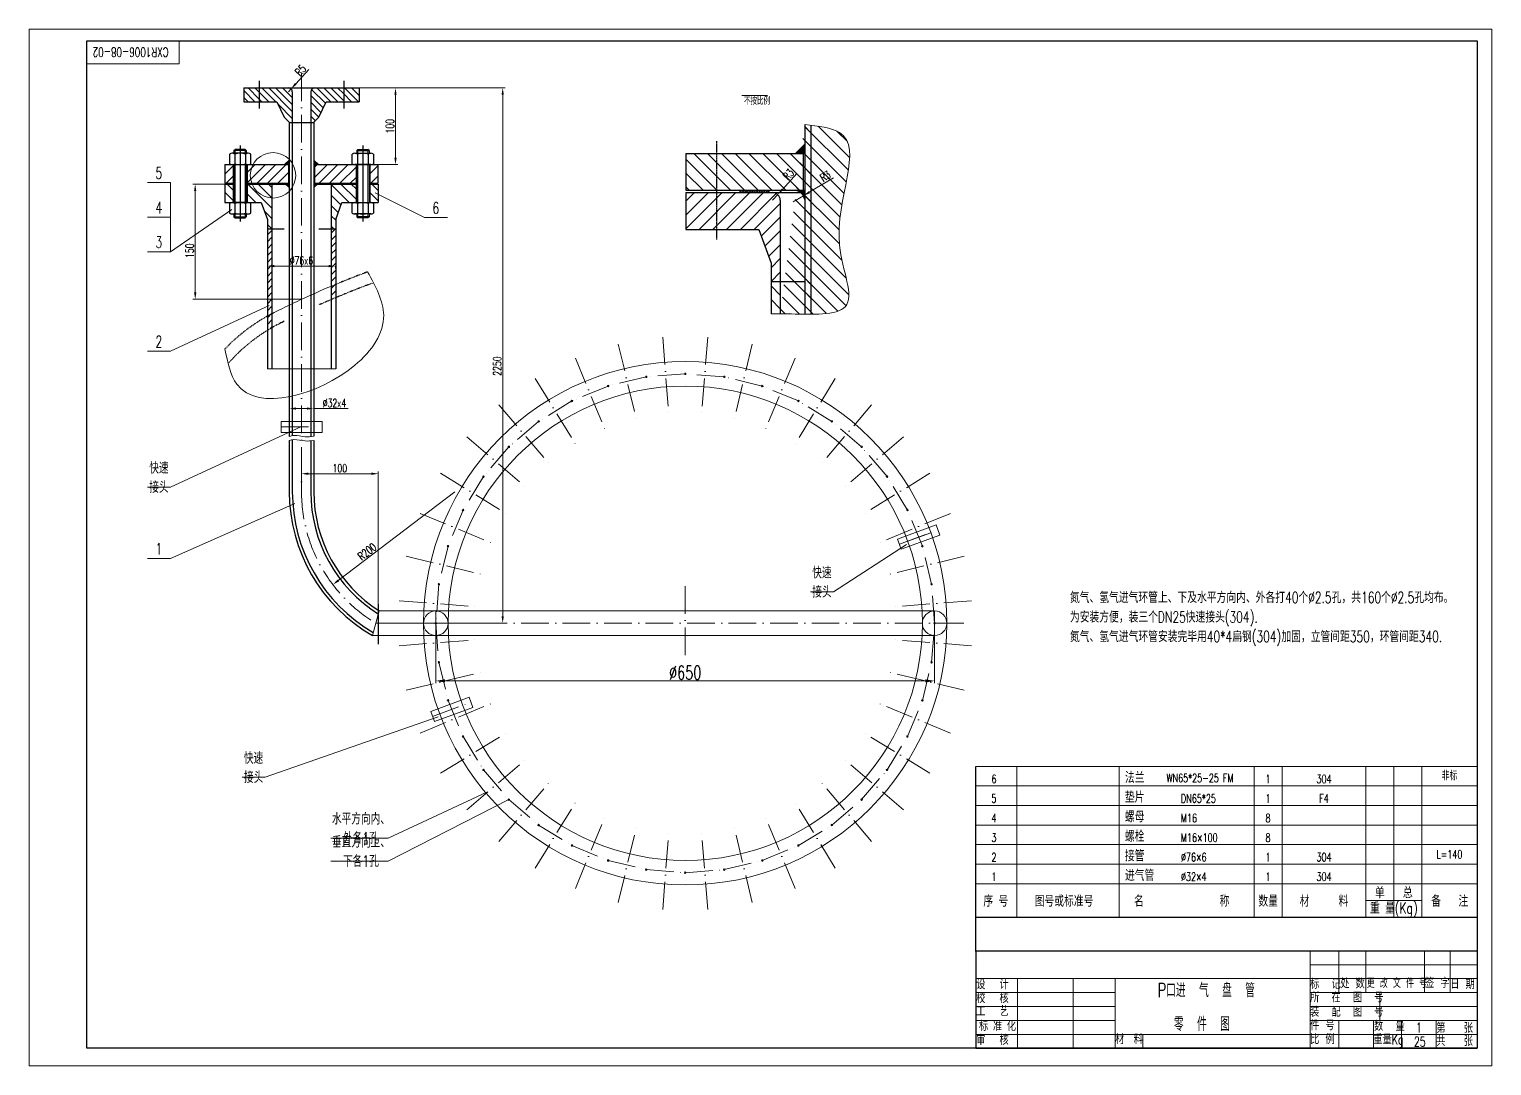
# Model space of a CAD drawing. Header units: millimetres. Extents: x 70410 to 80639, y -10587 to -1193.
# Drawn here: x 78733 to 80639, y -7568 to -6218 of the extents above; entities that cross this region are included whole.
import ezdxf
from ezdxf.enums import TextEntityAlignment as Align

# ---------------------------------------------------------------- set-up
doc = ezdxf.new("R2010")
doc.units = ezdxf.units.MM
for name, pattern in [('ACAD_ISO04W100', [30, 24, -3, 0, -3]), ('ACAD_ISO10W100', [18, 12, -3, 0, -3]), ('DIVIDE', [31.75, 12.7, -6.35, 0, -6.35, 0, -6.35])]:
    doc.linetypes.add(name, pattern=pattern)
for name, color, linetype, lineweight in [('中心线', 1, 'ACAD_ISO10W100', 18), ('文本', 7, 'Continuous', 18), ('细实线', 7, 'Continuous', 18)]:
    doc.layers.add(name, color=color, linetype=linetype, lineweight=lineweight)
doc.layers.add('单点', color=1, linetype='ACAD_ISO04W100')
doc.layers.add('双点画线', color=2, linetype='DIVIDE')
doc.styles.add('一比一', font='simplex.shx', dxfattribs={"width": 0.7, "height": 3.5, "bigfont": 'hztxt.shx'})
doc.styles.add('一比三', font='simplex.shx', dxfattribs={"width": 0.7, "height": 10.5, "bigfont": 'hztxt.shx'})
doc.styles.add('一比五', font='simplex.shx', dxfattribs={"width": 0.7, "height": 17.5, "bigfont": 'hztxt.shx'})
doc.styles.add('一比十', font='simplex.shx', dxfattribs={"width": 0.7, "height": 35, "bigfont": 'hztxt.shx'})
doc.styles.add('样式 2', font='txt.shx', dxfattribs={"width": 0.7, "bigfont": 'hztxt.shx'})
doc.styles.add('样式 3', font='simplex.shx', dxfattribs={"width": 0.7, "height": 35, "bigfont": 'hztxt.shx'})
doc.dimstyles.new('一比三', dxfattribs={"dimtxt": 10.5, "dimasz": 9, "dimexe": 3, "dimexo": 0, "dimgap": 2, "dimtad": 1, "dimdsep": 46, "dimtxsty": '一比三', "dimcen": 2.5, "dimclrd": 2, "dimclre": 3, "dimclrt": 4, "dimadec": 0, "dimazin": 0, "dimtfac": 1, "dimtmove": 0, "dimatfit": 3, "dimfxl": 0, "dimlwd": 13, "dimlwe": 13, "dimarcsym": 0})
doc.dimstyles.new('一比三$4', dxfattribs={"dimtxt": 10.5, "dimasz": 9, "dimexe": 3, "dimexo": 0, "dimgap": 2, "dimtad": 1, "dimdsep": 46, "dimtxsty": '一比三', "dimcen": 2.5, "dimclrd": 2, "dimclre": 3, "dimclrt": 4, "dimadec": 0, "dimazin": 0, "dimtfac": 1, "dimtmove": 0, "dimatfit": 0, "dimfxl": 0, "dimlwd": 13, "dimlwe": 13, "dimarcsym": 0})
doc.dimstyles.new('一比五', dxfattribs={"dimtxt": 17.5, "dimasz": 12, "dimexe": 3, "dimexo": 0, "dimgap": 2, "dimtad": 1, "dimdsep": 46, "dimtxsty": '一比五', "dimcen": 2.5, "dimclrd": 2, "dimclre": 256, "dimclrt": 4, "dimadec": 0, "dimazin": 0, "dimtfac": 1, "dimtmove": 0, "dimatfit": 3, "dimfxl": 0, "dimlwd": 13, "dimlwe": 13, "dimarcsym": 0})
pattern_1 = [(135, (82821.961, 688.826), (-8.980256, -8.980256), [])]

# ---------------------------------------------------------------- blocks, each defined once
blk = doc.blocks.new('*D53')
at = {"layer": 'Defpoints', "color": 0, "transparency": 16777216}
for p in [(78987.8, -6419.7), (78949.3, -6569.7), (79086.8, -6569.7)]:
    blk.add_point(p, dxfattribs=at)
at = {"layer": '细实线', "color": 3, "lineweight": 13, "transparency": 16777216}
for p, q in [((78987.8, -6419.7), (78946.3, -6419.7)), ((79086.8, -6569.7), (78946.3, -6569.7))]:
    blk.add_line(p, q, dxfattribs=at)
at = {"layer": '细实线', "color": 2, "lineweight": 13, "transparency": 16777216}
blk.add_line((78949.3, -6428.7), (78949.3, -6560.7), dxfattribs=at)
at = {"layer": '细实线', "color": 2, "transparency": 16777216}
for points in [[(78947.8, -6428.7), (78950.8, -6428.7), (78949.3, -6419.7)], [(78947.8, -6560.7), (78950.8, -6560.7), (78949.3, -6569.7)]]:
    blk.add_solid(points, dxfattribs=at)
at = {"layer": '细实线', "color": 4, "transparency": 16777216, "insert": (78942.1, -6506.4), "char_height": 10.5, "attachment_point": 5, "rotation": 90, "style": '一比三'}
blk.add_mtext('150', dxfattribs=at)
blk = doc.blocks.new('*D54')
at = {"layer": 'Defpoints', "color": 0, "transparency": 16777216}
for p in [(79162.8, -6294.2), (79210.3, -6294.2), (79187.8, -6394.2)]:
    blk.add_point(p, dxfattribs=at)
at = {"layer": '细实线', "color": 3, "lineweight": 13, "transparency": 16777216}
for p, q in [((79162.8, -6294.2), (79213.3, -6294.2)), ((79187.8, -6394.2), (79213.3, -6394.2))]:
    blk.add_line(p, q, dxfattribs=at)
at = {"layer": '细实线', "color": 2, "lineweight": 13, "transparency": 16777216}
blk.add_line((79210.3, -6385.2), (79210.3, -6303.2), dxfattribs=at)
at = {"layer": '细实线', "color": 2, "transparency": 16777216}
for points in [[(79208.8, -6303.2), (79211.8, -6303.2), (79210.3, -6294.2)], [(79208.8, -6385.2), (79211.8, -6385.2), (79210.3, -6394.2)]]:
    blk.add_solid(points, dxfattribs=at)
at = {"layer": '细实线', "color": 4, "transparency": 16777216, "insert": (79203.1, -6344.2), "char_height": 10.5, "attachment_point": 5, "rotation": 90, "style": '一比三'}
blk.add_mtext('100', dxfattribs=at)
blk = doc.blocks.new('*D55')
at = {"layer": 'Defpoints', "color": 0, "transparency": 16777216}
for p in [(79187.8, -6796.9), (79087.8, -6820.4), (79187.8, -6967)]:
    blk.add_point(p, dxfattribs=at)
at = {"layer": '细实线', "color": 3, "lineweight": 13, "transparency": 16777216}
for p, q in [((79087.8, -6820.4), (79087.8, -6793.9)), ((79187.8, -6967), (79187.8, -6793.9))]:
    blk.add_line(p, q, dxfattribs=at)
at = {"layer": '细实线', "color": 2, "lineweight": 13, "transparency": 16777216}
blk.add_line((79096.8, -6796.9), (79178.8, -6796.9), dxfattribs=at)
at = {"layer": '细实线', "color": 2, "transparency": 16777216}
for points in [[(79096.8, -6795.4), (79096.8, -6798.4), (79087.8, -6796.9)], [(79178.8, -6795.4), (79178.8, -6798.4), (79187.8, -6796.9)]]:
    blk.add_solid(points, dxfattribs=at)
at = {"layer": '细实线', "color": 4, "transparency": 16777216, "insert": (79137.8, -6789.7), "char_height": 10.5, "attachment_point": 5, "style": '一比三'}
blk.add_mtext('100', dxfattribs=at)
blk = doc.blocks.new('*D56')
at = {"layer": 'Defpoints', "color": 0, "transparency": 16777216}
for p in [(79287.8, -6820.4), (79128.6, -6941.4)]:
    blk.add_point(p, dxfattribs=at)
at = {"layer": '细实线', "color": 2, "lineweight": 13, "transparency": 16777216}
blk.add_line((79287.8, -6820.4), (79135.8, -6936), dxfattribs=at)
at = {"layer": '细实线', "color": 2, "transparency": 16777216}
blk.add_solid([(79134.9, -6934.8), (79136.7, -6937.2), (79128.6, -6941.4)], dxfattribs=at)
at = {"layer": '细实线', "color": 4, "transparency": 16777216, "insert": (79173.3, -6898.3), "char_height": 10.5, "attachment_point": 5, "rotation": 37.2477, "style": '一比三'}
blk.add_mtext('R200', dxfattribs=at)
blk = doc.blocks.new('*D57')
at = {"layer": 'Defpoints', "color": 0, "transparency": 16777216}
for p in [(79162.8, -6294.2), (79187.8, -6991.7), (79350, -6991.7)]:
    blk.add_point(p, dxfattribs=at)
at = {"layer": '细实线', "color": 3, "lineweight": 13, "transparency": 16777216}
for p, q in [((79162.8, -6294.2), (79353, -6294.2)), ((79187.8, -6991.7), (79353, -6991.7))]:
    blk.add_line(p, q, dxfattribs=at)
at = {"layer": '细实线', "color": 2, "lineweight": 13, "transparency": 16777216}
blk.add_line((79350, -6303.2), (79350, -6982.7), dxfattribs=at)
at = {"layer": '细实线', "color": 2, "transparency": 16777216}
for points in [[(79348.5, -6303.2), (79351.5, -6303.2), (79350, -6294.2)], [(79348.5, -6982.7), (79351.5, -6982.7), (79350, -6991.7)]]:
    blk.add_solid(points, dxfattribs=at)
at = {"layer": '细实线', "color": 4, "transparency": 16777216, "insert": (79342.8, -6656.7), "char_height": 10.5, "attachment_point": 5, "rotation": 90, "style": '一比三'}
blk.add_mtext('2250', dxfattribs=at)
blk = doc.blocks.new('*D58')
at = {"layer": 'Defpoints', "color": 0, "transparency": 16777216}
for p in [(79043.3, -6525.9), (79132.3, -6525.9), (79132.3, -6526.4)]:
    blk.add_point(p, dxfattribs=at)
at = {"layer": '细实线', "color": 3, "lineweight": 13, "transparency": 16777216}
for p, q in [((79043.3, -6525.9), (79043.3, -6529.4)), ((79132.3, -6525.9), (79132.3, -6529.4))]:
    blk.add_line(p, q, dxfattribs=at)
at = {"layer": '细实线', "color": 2, "lineweight": 13, "transparency": 16777216}
blk.add_line((79052.3, -6526.4), (79123.3, -6526.4), dxfattribs=at)
at = {"layer": '细实线', "color": 2, "transparency": 16777216}
for points in [[(79052.3, -6524.9), (79052.3, -6527.9), (79043.3, -6526.4)], [(79123.3, -6524.9), (79123.3, -6527.9), (79132.3, -6526.4)]]:
    blk.add_solid(points, dxfattribs=at)
at = {"layer": '细实线', "color": 4, "transparency": 16777216, "insert": (79087.8, -6519.1), "char_height": 10.5, "attachment_point": 5, "style": '一比三'}
blk.add_mtext('{%%c76x6}{}{}', dxfattribs=at)
blk = doc.blocks.new('*D59')
at = {"layer": 'Defpoints', "color": 0, "transparency": 16777216}
for p in [(79071.8, -6708), (79103.8, -6708), (79103.8, -6712)]:
    blk.add_point(p, dxfattribs=at)
at = {"layer": '细实线', "color": 3, "lineweight": 13, "transparency": 16777216}
for p, q in [((79071.8, -6708), (79071.8, -6715)), ((79103.8, -6708), (79103.8, -6715))]:
    blk.add_line(p, q, dxfattribs=at)
at = {"layer": '细实线', "color": 2, "lineweight": 13, "transparency": 16777216}
for p, q in [((79080.8, -6712), (79094.8, -6712)), ((79103.8, -6712), (79148.7, -6712))]:
    blk.add_line(p, q, dxfattribs=at)
at = {"layer": '细实线', "color": 2, "transparency": 16777216}
for points in [[(79080.8, -6710.5), (79080.8, -6713.5), (79071.8, -6712)], [(79094.8, -6710.5), (79094.8, -6713.5), (79103.8, -6712)]]:
    blk.add_solid(points, dxfattribs=at)
at = {"layer": '细实线', "color": 4, "transparency": 16777216, "insert": (79130.8, -6704.8), "char_height": 10.5, "attachment_point": 5, "style": '一比三'}
blk.add_mtext('%%C32x4', dxfattribs=at)
blk = doc.blocks.new('*D60')
at = {"layer": 'Defpoints', "color": 0, "transparency": 16777216}
for p in [(79741.8, -6434.8), (79728.6, -6442.6)]:
    blk.add_point(p, dxfattribs=at)
at = {"layer": '细实线', "color": 2, "lineweight": 13, "transparency": 16777216}
for p, q in [((79749.5, -6430.2), (79781.2, -6411.4)), ((79728.6, -6442.6), (79741.8, -6434.8))]:
    blk.add_line(p, q, dxfattribs=at)
at = {"layer": '细实线', "color": 2, "transparency": 16777216}
blk.add_solid([(79748.8, -6428.9), (79750.3, -6431.5), (79741.8, -6434.8)], dxfattribs=at)
at = {"layer": '细实线', "color": 4, "transparency": 16777216, "insert": (79770.5, -6409.3), "char_height": 10.5, "attachment_point": 5, "rotation": 30.6722, "style": '一比三'}
blk.add_mtext('R3', dxfattribs=at)
blk = doc.blocks.new('*D61')
at = {"layer": 'Defpoints', "color": 0, "transparency": 16777216}
for p in [(79701.6, -6440.6), (79708.4, -6433.1)]:
    blk.add_point(p, dxfattribs=at)
at = {"layer": '细实线', "color": 2, "lineweight": 13, "transparency": 16777216}
for p, q in [((79714.4, -6426.5), (79733.3, -6405.7)), ((79701.6, -6440.6), (79708.4, -6433.1))]:
    blk.add_line(p, q, dxfattribs=at)
at = {"layer": '细实线', "color": 2, "transparency": 16777216}
blk.add_solid([(79713.3, -6425.5), (79715.5, -6427.5), (79708.4, -6433.1)], dxfattribs=at)
at = {"layer": '细实线', "color": 4, "transparency": 16777216, "insert": (79722.4, -6406.9), "char_height": 10.5, "attachment_point": 5, "rotation": 47.7893, "style": '一比三'}
blk.add_mtext('R3', dxfattribs=at)
blk = doc.blocks.new('*D62')
at = {"layer": 'Defpoints', "color": 0, "transparency": 16777216}
for p in [(79070.8, -6299.2), (79074.2, -6295.5)]:
    blk.add_point(p, dxfattribs=at)
at = {"layer": '细实线', "color": 2, "lineweight": 13, "transparency": 16777216}
for p, q in [((79080.3, -6288.9), (79097.5, -6270.4)), ((79070.8, -6299.2), (79074.2, -6295.5))]:
    blk.add_line(p, q, dxfattribs=at)
at = {"layer": '细实线', "color": 2, "transparency": 16777216}
blk.add_solid([(79079.2, -6287.9), (79081.4, -6290), (79074.2, -6295.5)], dxfattribs=at)
at = {"layer": '细实线', "color": 4, "transparency": 16777216, "insert": (79086.6, -6271.4), "char_height": 10.5, "attachment_point": 5, "rotation": 47.2984, "style": '一比三'}
blk.add_mtext('R5', dxfattribs=at)
blk = doc.blocks.new('*D52')
at = {"layer": 'Defpoints', "color": 0, "transparency": 16777216}
for p in [(79262.8, -6991.7), (79912.8, -6991.7), (79912.8, -7066.8)]:
    blk.add_point(p, dxfattribs=at)
at = {"layer": '细实线', "linetype": 'ByBlock', "lineweight": 13, "transparency": 16777216}
for p, q in [((79262.8, -6991.7), (79262.8, -7069.8)), ((79912.8, -6991.7), (79912.8, -7069.8))]:
    blk.add_line(p, q, dxfattribs=at)
at = {"layer": '细实线', "color": 2, "linetype": 'ByBlock', "lineweight": 13, "transparency": 16777216}
blk.add_line((79274.8, -7066.8), (79900.8, -7066.8), dxfattribs=at)
at = {"layer": '细实线', "color": 2, "transparency": 16777216}
for points in [[(79274.8, -7064.8), (79274.8, -7068.8), (79262.8, -7066.8)], [(79900.8, -7064.8), (79900.8, -7068.8), (79912.8, -7066.8)]]:
    blk.add_solid(points, dxfattribs=at)
at = {"layer": '细实线', "color": 4, "transparency": 16777216, "insert": (79587.8, -7056.1), "char_height": 17.5, "attachment_point": 5, "style": '一比五'}
blk.add_mtext('%%C650', dxfattribs=at)

msp = doc.modelspace()

# ---------------------------------------------------------------- hatches: boundary and pattern name
at = {"layer": '细实线'}
h = msp.add_hatch(dxfattribs=at)
h.set_pattern_fill('ANSI31', color=0, scale=4, angle=90, style=0)
h.set_pattern_definition(pattern_1)
edge = h.paths.add_edge_path()
edge.add_spline(control_points=[(79699.649, -6588.716), (79703.611, -6588.677), (79707.573, -6588.638), (79711.649, -6588.624)], knot_values=[358.68038314, 358.68038314, 358.68038314, 358.68038314, 371.09289976, 371.09289976, 371.09289976, 371.09289976], degree=3, periodic=0)
edge.add_spline(control_points=[(79743.649, -6342.107), (79761.098, -6344.019), (79833.814, -6351.987), (79761.577, -6473.402), (79823.741, -6593.929), (79745.173, -6588.716), (79716.315, -6588.609), (79711.649, -6588.624)], knot_values=[0, 0, 0, 0, 46.36197149, 193.20334405, 273.54638567, 344.47303893, 358.68038314, 358.68038314, 358.68038314, 358.68038314], degree=3, periodic=0)
edge.add_line((79711.649, -6588.624), (79711.649, -6546.553))
edge.add_line((79711.649, -6546.553), (79699.649, -6546.553))
edge.add_line((79699.649, -6546.553), (79699.649, -6588.716))
h = msp.add_hatch(dxfattribs=at)
h.set_pattern_fill('ANSI31', color=0, scale=4, angle=90, style=0)
h.set_pattern_definition(pattern_1)
edge = h.paths.add_edge_path()
edge.add_spline(control_points=[(79751.649, -6343.003), (79748.999, -6342.694), (79746.324, -6342.401), (79743.649, -6342.107)], knot_values=[0, 0, 0, 0, 7.10797089, 7.10797089, 7.10797089, 7.10797089], degree=3, periodic=0)
edge.add_line((79743.649, -6342.107), (79743.649, -6589.091))
edge.add_spline(control_points=[(79743.649, -6589.091), (79746.312, -6589.136), (79748.988, -6589.164), (79751.649, -6589.162)], knot_values=[322.3766306, 322.3766306, 322.3766306, 322.3766306, 329.1995539, 329.1995539, 329.1995539, 329.1995539], degree=3, periodic=0)
edge.add_line((79751.649, -6589.162), (79751.649, -6343.003))
h = msp.add_hatch(dxfattribs=at)
h.set_pattern_fill('ANSI31', color=0, scale=4, angle=90, style=0)
h.set_pattern_definition(pattern_1)
h.paths.add_polyline_path([(79628.649, -6379.553), (79628.649, -6427.553), (79741.649, -6427.553), (79741.649, -6379.553)])
h.paths.add_polyline_path([(79628.649, -6379.553), (79588.649, -6379.553), (79588.649, -6427.553), (79628.649, -6427.553)])
h.paths.add_polyline_path([(79710.72, -6408.041), (79722.477, -6395.079), (79734.143, -6405.661), (79722.385, -6418.623)], flags=24)
for points in [[(79743.649, -6379.553), (79743.649, -6367.553), (79731.649, -6379.553)], [(79071.835, -6394.221), (79071.835, -6388.173), (79065.787, -6394.221)], [(79103.835, -6394.221), (79103.835, -6388.173), (79109.883, -6394.221)], [(79071.835, -6418.221), (79071.835, -6424.269), (79065.787, -6418.221)], [(79103.835, -6418.221), (79103.835, -6424.269), (79109.883, -6418.221)], [(79731.649, -6427.553, -0.30101356), (79743.649, -6439.553), (79743.649, -6427.553)]]:
    msp.add_hatch(color=0, dxfattribs=at).paths.add_polyline_path(points)
h = msp.add_hatch(dxfattribs=at)
h.set_pattern_fill('ANSI31', color=0, scale=3, angle=90, style=0)
h.set_pattern_definition([(135, (82821.961, 660.352), (-6.735192, -6.735192), [])])
h.paths.add_polyline_path([(78998.835, -6419.721), (78987.835, -6419.721), (78987.835, -6443.721), (78998.835, -6443.721)])
h.paths.add_polyline_path([(79035.335, -6443.721), (79043.335, -6465.721), (79043.335, -6477.721), (79049.335, -6477.721), (79049.335, -6419.721), (79016.835, -6419.721), (79016.835, -6443.721), (79018.227, -6443.721)])
h.paths.add_polyline_path([(79126.335, -6477.721), (79132.335, -6477.721), (79132.335, -6465.721), (79140.335, -6443.721), (79158.835, -6443.721), (79158.835, -6419.721), (79126.335, -6419.721)])
h.paths.add_polyline_path([(79187.835, -6419.721), (79176.835, -6419.721), (79176.835, -6443.721), (79178.227, -6443.721), (79187.835, -6443.721)])
h = msp.add_hatch(dxfattribs=at)
h.set_pattern_fill('ANSI37', color=0, style=0)
h.set_pattern_definition([(45, (82821.961, 660.3524), (-2.245064, 2.245064), []), (135, (82821.961, 660.3524), (-2.245064, -2.245064), [])])
h.paths.add_polyline_path([(79047.324, -6419.721), (79047.324, -6418.221), (79023.261, -6418.221), (79023.261, -6419.721)])
h.paths.add_polyline_path([(79152.409, -6419.721), (79152.409, -6418.221), (79128.346, -6418.221), (79128.346, -6419.721)])
h = msp.add_hatch(dxfattribs=at)
h.set_pattern_fill('ANSI31', color=0, scale=4, style=0)
h.set_pattern_definition([(45, (82821.961, 688.826), (-8.980256, 8.980256), [])])
h.paths.add_polyline_path([(79628.649, -6430.553), (79588.649, -6430.553), (79588.649, -6478.553), (79628.649, -6478.553)])
h.paths.add_polyline_path([(79683.649, -6478.553), (79699.649, -6522.553), (79699.649, -6546.553), (79711.649, -6546.553), (79711.649, -6440.553, 0.41421356), (79701.649, -6430.553), (79628.649, -6430.553), (79628.649, -6478.553)])
h = msp.add_hatch(dxfattribs=at)
h.set_pattern_fill('ANSI37', color=0, angle=90, style=0)
h.set_pattern_definition([(135, (82821.961, 688.826), (-2.245064, -2.245064), []), (225, (82821.961, 688.826), (2.245064, -2.245064), [])])
h.paths.add_polyline_path([(79659.501, -6427.553), (79659.501, -6430.553), (79697.384, -6430.553), (79697.384, -6427.553)])
h = msp.add_hatch(dxfattribs=at)
h.set_pattern_fill('ANSI31', color=0, scale=2, style=0)
h.set_pattern_definition([(45, (82821.961, 660.3524), (-4.490128, 4.490128), [])])
h.paths.add_polyline_path([(79043.335, -6591.629, -0.00719148), (79049.335, -6588.393), (79049.335, -6477.721), (79043.335, -6477.721)])
h.paths.add_polyline_path([(79126.335, -6552.736, -0.00136435), (79132.335, -6550.234), (79132.335, -6477.721), (79126.335, -6477.721)])
h.paths.add_polyline_path([(79132.335, -6550.234, 0.00136435), (79126.335, -6552.736), (79126.335, -6570.112, -0.00138624), (79132.335, -6567.57)])
h.paths.add_polyline_path([(79043.335, -6610.164, -0.00788632), (79049.335, -6606.615), (79049.335, -6588.393, 0.00719148), (79043.335, -6591.629)])

# ---------------------------------------------------------------- linework, layer by layer
at = {"color": 0}
for p, q in [((78808.197, -6232.879), (80619.883, -6232.879)), ((78808.197, -7545.454), (78808.197, -6232.879)), ((80619.883, -6232.879), (80619.883, -7545.454)), ((79012.835, -6294.221), (79012.835, -6312.221)), ((79012.835, -6294.221), (79162.835, -6294.221)), ((79075.835, -6299.221), (79075.835, -6747.279)), ((79099.835, -6299.221), (79099.835, -6748.668)), ((79162.835, -6294.221), (79162.835, -6312.221)), ((79012.835, -6312.221), (79055.835, -6312.221)), ((79055.835, -6312.221), (79065.335, -6332.221)), ((79110.184, -6332.539), (79119.835, -6312.221)), ((79119.835, -6312.221), (79162.835, -6312.221)), ((79071.835, -6339.221), (79071.835, -6748.289)), ((79071.835, -6339.221), (79103.835, -6339.221)), ((79103.835, -6339.221), (79103.835, -6748.133)), ((79743.649, -6342.107), (79743.649, -6589.091)), ((79751.649, -6343.003), (79751.649, -6589.162)), ((78993.979, -6380.493), (78993.979, -6393.15)), ((79018.227, -6379.421), (78997.443, -6379.421)), ((78999.835, -6375.921), (79001.335, -6374.421)), ((78999.835, -6375.921), (78999.835, -6379.421)), ((79015.835, -6375.921), (78999.835, -6375.921)), ((79000.907, -6380.493), (79000.907, -6393.15)), ((79014.335, -6374.421), (79001.335, -6374.421)), ((79014.335, -6374.421), (79015.835, -6375.921)), ((79014.763, -6380.493), (79014.763, -6393.15)), ((79015.835, -6375.921), (79015.835, -6379.421)), ((79021.691, -6393.15), (79021.691, -6380.493)), ((79153.979, -6393.15), (79153.979, -6380.493)), ((79157.443, -6379.421), (79178.227, -6379.421)), ((79161.335, -6374.421), (79159.835, -6375.921)), ((79159.835, -6375.921), (79159.835, -6379.421)), ((79159.835, -6375.921), (79175.835, -6375.921)), ((79160.907, -6380.493), (79160.907, -6393.15)), ((79161.335, -6374.421), (79174.335, -6374.421)), ((79175.835, -6375.921), (79174.335, -6374.421)), ((79174.763, -6380.493), (79174.763, -6393.15)), ((79175.835, -6375.921), (79175.835, -6379.421)), ((79181.691, -6380.493), (79181.691, -6393.15)), ((79588.649, -6379.553), (79743.649, -6379.553)), ((79588.649, -6379.553), (79588.649, -6427.553)), ((79731.649, -6379.553), (79743.649, -6367.553)), ((79741.649, -6379.553), (79741.649, -6427.553)), ((78987.835, -6394.221), (78987.835, -6418.221)), ((78987.835, -6394.221), (79071.835, -6394.221)), ((78997.443, -6394.221), (79018.227, -6394.221)), ((78998.835, -6394.221), (78998.835, -6418.221)), ((78999.835, -6394.221), (78999.835, -6443.721)), ((79015.835, -6394.221), (79015.835, -6443.721)), ((79016.835, -6394.221), (79016.835, -6418.221)), ((79070.835, -6394.221), (79070.835, -6418.221)), ((79103.835, -6394.221), (79187.835, -6394.221)), ((79104.835, -6394.221), (79104.835, -6418.221)), ((79104.835, -6394.221), (79104.835, -6418.221)), ((79178.227, -6394.221), (79157.443, -6394.221)), ((79158.835, -6394.221), (79158.835, -6418.221)), ((79159.835, -6394.221), (79159.835, -6443.721)), ((79175.835, -6394.221), (79175.835, -6443.721)), ((79176.835, -6394.221), (79176.835, -6418.221)), ((79187.835, -6418.221), (79187.835, -6394.221)), ((78987.835, -6418.221), (78999.835, -6418.221)), ((78987.835, -6419.721), (78987.835, -6443.721)), ((78987.835, -6419.721), (78999.835, -6419.721)), ((78998.835, -6419.721), (78998.835, -6443.721)), ((79015.835, -6418.221), (79071.835, -6418.221)), ((79015.835, -6419.721), (79071.835, -6419.721)), ((79016.835, -6419.721), (79016.835, -6443.721)), ((79023.261, -6419.721), (79023.261, -6418.221)), ((79047.324, -6419.721), (79047.324, -6418.221)), ((79049.335, -6419.721), (79049.335, -6660.164)), ((79103.835, -6418.221), (79159.835, -6418.221)), ((79103.835, -6419.721), (79159.835, -6419.721)), ((79126.335, -6419.721), (79126.335, -6660.164)), ((79128.346, -6419.721), (79128.346, -6418.221)), ((79152.409, -6419.721), (79152.409, -6418.221)), ((79158.835, -6419.721), (79158.835, -6443.721)), ((79175.835, -6418.221), (79187.835, -6418.221)), ((79175.835, -6419.721), (79187.835, -6419.721)), ((79176.835, -6419.721), (79176.835, -6443.721)), ((79187.835, -6419.721), (79187.835, -6443.721)), ((79588.649, -6427.553), (79743.649, -6427.553)), ((79588.649, -6430.553), (79738.113, -6430.553)), ((79588.649, -6430.553), (79588.649, -6478.553)), ((79659.501, -6430.553), (79659.501, -6427.553)), ((79659.501, -6430.553), (79659.501, -6427.553)), ((79697.384, -6430.553), (79697.384, -6427.553)), ((79711.649, -6440.553), (79711.649, -6588.624)), ((78987.835, -6443.721), (79035.335, -6443.721)), ((78993.979, -6444.793), (78993.979, -6457.45)), ((79018.227, -6443.721), (78997.443, -6443.721)), ((78997.443, -6458.521), (79018.227, -6458.521)), ((78999.835, -6458.521), (78999.835, -6462.021)), ((79000.907, -6444.793), (79000.907, -6457.45)), ((79014.763, -6444.793), (79014.763, -6457.45)), ((79015.835, -6458.521), (79015.835, -6462.021)), ((79021.691, -6457.45), (79021.691, -6444.793)), ((79035.335, -6443.721), (79043.335, -6465.721)), ((79132.335, -6465.721), (79140.335, -6443.721)), ((79140.335, -6443.721), (79187.835, -6443.721)), ((79153.979, -6457.45), (79153.979, -6444.793)), ((79157.443, -6443.721), (79178.227, -6443.721)), ((79178.227, -6458.521), (79157.443, -6458.521)), ((79159.835, -6458.521), (79159.835, -6462.021)), ((79160.907, -6444.793), (79160.907, -6457.45)), ((79174.763, -6444.793), (79174.763, -6457.45)), ((79175.835, -6458.521), (79175.835, -6462.021)), ((79181.691, -6444.793), (79181.691, -6457.45)), ((78999.835, -6462.021), (79015.835, -6462.021)), ((78999.835, -6462.021), (79001.335, -6463.521)), ((79001.335, -6463.521), (79014.335, -6463.521)), ((79014.335, -6463.521), (79015.835, -6462.021)), ((79043.335, -6465.721), (79043.335, -6660.164)), ((79043.335, -6477.721), (79065.335, -6477.721)), ((79110.335, -6477.721), (79132.335, -6477.721)), ((79132.335, -6465.721), (79132.335, -6660.164)), ((79175.835, -6462.021), (79159.835, -6462.021)), ((79161.335, -6463.521), (79159.835, -6462.021)), ((79174.335, -6463.521), (79161.335, -6463.521)), ((79175.835, -6462.021), (79174.335, -6463.521)), ((79588.649, -6478.553), (79683.649, -6478.553)), ((79683.649, -6478.553), (79699.649, -6522.553)), ((79699.649, -6522.553), (79699.649, -6588.716)), ((79699.649, -6546.553), (79743.649, -6546.553)), ((79071.835, -6753.752), (79071.835, -6820.385)), ((79075.835, -6752.742), (79075.835, -6820.385)), ((79099.835, -6754.131), (79099.835, -6820.385)), ((79103.835, -6753.596), (79103.835, -6820.385)), ((79187.835, -6967.035), (79187.835, -7019.147)), ((79966.483, -7418.404), (79966.483, -7178.19)), ((79966.695, -7374.699), (80619.224, -7374.699)), ((79965.824, -7418.404), (80619.33, -7418.404)), ((79966.483, -7418.404), (80619.065, -7418.404)), ((79966.483, -7418.404), (80619.065, -7418.404)), ((79966.483, -7418.404), (80619.883, -7418.404)), ((79966.483, -7418.404), (79966.483, -7545.454)), ((80619.883, -7545.454), (78808.197, -7545.454)), ((79966.483, -7545.454), (80619.883, -7545.454)), ((79966.483, -7545.454), (80619.883, -7545.454)), ((79966.483, -7545.454), (80619.883, -7545.454)), ((80619.883, -7545.454), (79966.483, -7545.454))]:
    msp.add_line(p, q, dxfattribs=at)
for centre, radius, start, end in [((79070.835, -6299.221), 5, 0, 90), ((79104.835, -6299.221), 5, 90, 180), ((78997.443, -6385.555), 6.134, 55.615753, 124.384247), ((79007.835, -6402.35), 22.928, 72.412046, 107.587954), ((79018.227, -6385.555), 6.134, 55.615753, 124.384247), ((79157.443, -6385.555), 6.134, 55.615753, 124.384247), ((79167.835, -6402.35), 22.928, 72.412046, 107.587954), ((79178.227, -6385.555), 6.134, 55.615753, 124.384247), ((78997.443, -6388.087), 6.134, 235.615753, 304.384247), ((79007.835, -6371.293), 22.928, 252.412046, 287.587954), ((79018.227, -6388.087), 6.134, 235.615753, 304.384247), ((79157.443, -6388.087), 6.134, 235.615753, 304.384247), ((79167.835, -6371.293), 22.928, 252.412046, 287.587954), ((79178.227, -6388.087), 6.134, 235.615753, 304.384247), ((79701.649, -6440.553), 10, 0, 90), ((79728.586, -6442.617), 15.372, 11.494985, 78.505015), ((78997.443, -6449.855), 6.134, 55.615753, 124.384247), ((78997.443, -6452.387), 6.134, 235.615753, 304.384247), ((79007.835, -6466.65), 22.928, 72.412046, 107.587954), ((79007.835, -6435.593), 22.928, 252.412046, 287.587954), ((79018.227, -6449.855), 6.134, 55.615753, 124.384247), ((79018.227, -6452.387), 6.134, 235.615753, 304.384247), ((79157.443, -6449.855), 6.134, 55.615753, 124.384247), ((79157.443, -6452.387), 6.134, 235.615753, 304.384247), ((79167.835, -6466.65), 22.928, 72.412046, 107.587954), ((79167.835, -6435.593), 22.928, 252.412046, 287.587954), ((79178.227, -6449.855), 6.134, 55.615753, 124.384247), ((79178.227, -6452.387), 6.134, 235.615753, 304.384247), ((79587.835, -7650.905), 1175.2, 116.398081, 116.717464), ((79287.835, -6820.385), 216, 180, 240.141614), ((79287.835, -6820.385), 212, 180, 239.865579), ((79287.835, -6820.385), 188, 180, 237.952851), ((79287.835, -6820.385), 184, 180, 237.583449)]:
    msp.add_arc(centre, radius, start, end, dxfattribs=at)
at = {"layer": '中心线', "ltscale": 3}
for p, q in [((79087.835, -6275.396), (79087.835, -6820.385)), ((79500.527, -6628.049), (79523.871, -6725.286)), ((79558.491, -6618.868), (79566.337, -6718.56)), ((79617.178, -6618.868), (79609.333, -6718.56)), ((79675.143, -6628.049), (79651.799, -6725.286)), ((79444.712, -6646.184), (79482.98, -6738.572)), ((79730.958, -6646.184), (79692.689, -6738.572)), ((79392.421, -6672.827), (79444.671, -6758.091)), ((79783.248, -6672.827), (79730.999, -6758.091)), ((79344.943, -6707.323), (79409.887, -6783.363)), ((79830.727, -6707.323), (79765.782, -6783.363)), ((79061.146, -6735.983), (79114.524, -6735.983)), ((79303.445, -6748.821), (79379.485, -6813.766)), ((79872.225, -6748.821), (79796.185, -6813.766)), ((79268.949, -6796.3), (79354.213, -6848.55)), ((79906.721, -6796.3), (79821.457, -6848.55)), ((79242.306, -6848.59), (79334.694, -6886.859)), ((79933.364, -6848.59), (79840.976, -6886.859)), ((79867.002, -6888.719), (79917.097, -6870.288)), ((79224.17, -6904.405), (79321.407, -6927.75)), ((79951.499, -6904.405), (79854.262, -6927.75)), ((79587.835, -6943.325), (79587.835, -7040.102)), ((79214.99, -6962.37), (79314.681, -6970.216)), ((79960.68, -6962.37), (79860.988, -6970.216)), ((79950.931, -6991.713), (79184.652, -6991.713)), ((79262.835, -6975.713), (79262.835, -7007.713)), ((79912.835, -6975.713), (79912.835, -7007.713)), ((79214.99, -7021.057), (79314.681, -7013.211)), ((79960.68, -7021.057), (79860.988, -7013.211)), ((79224.17, -7079.021), (79321.407, -7055.677)), ((79951.499, -7079.021), (79854.262, -7055.677)), ((79242.306, -7134.836), (79334.694, -7096.568)), ((79258.573, -7113.139), (79308.668, -7094.707)), ((79933.364, -7134.836), (79840.976, -7096.568)), ((79268.949, -7187.127), (79354.213, -7134.877)), ((79906.721, -7187.127), (79821.457, -7134.877)), ((79303.445, -7234.606), (79379.485, -7169.661)), ((79872.225, -7234.606), (79796.185, -7169.661)), ((79344.943, -7276.104), (79409.887, -7200.063)), ((79830.727, -7276.104), (79765.782, -7200.063)), ((79392.421, -7310.599), (79444.671, -7225.335)), ((79783.248, -7310.599), (79730.999, -7225.335)), ((79444.712, -7337.242), (79482.98, -7244.854)), ((79500.527, -7355.378), (79523.871, -7258.141)), ((79675.143, -7355.378), (79651.799, -7258.141)), ((79730.958, -7337.242), (79692.689, -7244.854)), ((79558.491, -7364.558), (79566.337, -7264.867)), ((79617.178, -7364.558), (79609.333, -7264.867))]:
    msp.add_line(p, q, dxfattribs=at)
msp.add_lwpolyline([(79587.835, -6666.713), (79536.994, -6670.714), (79487.404, -6682.62), (79440.288, -6702.136), (79396.805, -6728.783), (79358.025, -6761.903), (79324.904, -6800.683), (79298.258, -6844.166), (79278.742, -6891.283), (79266.836, -6940.872), (79262.835, -6991.713), (79266.836, -7042.554), (79278.742, -7092.144), (79298.258, -7139.26), (79324.904, -7182.743), (79358.025, -7221.523), (79396.805, -7254.644), (79440.288, -7281.29), (79487.404, -7300.807), (79536.994, -7312.712), (79587.835, -7316.713), (79638.676, -7312.712), (79688.265, -7300.807), (79735.382, -7281.29), (79778.865, -7254.644), (79817.645, -7221.523), (79850.765, -7182.743), (79877.412, -7139.26), (79896.928, -7092.144), (79908.834, -7042.554), (79912.835, -6991.713), (79908.834, -6940.872), (79896.928, -6891.283), (79877.412, -6844.166), (79850.765, -6800.683), (79817.645, -6761.903), (79778.865, -6728.783), (79735.382, -6702.136), (79688.265, -6682.62), (79638.676, -6670.714)], close=True, dxfattribs=at)
msp.add_arc((79287.835, -6820.385), 200, 180, 238.941307, dxfattribs=at)
at = {"layer": '单点', "color": 0, "ltscale": 0.05}
for p, q in [((79032.835, -6285.221), (79032.835, -6321.221)), ((79142.835, -6285.221), (79142.835, -6321.221)), ((79007.835, -6369.471), (79007.835, -6468.471)), ((79167.835, -6369.471), (79167.835, -6468.471))]:
    msp.add_line(p, q, dxfattribs=at)
at = {"layer": '单点', "color": 0, "ltscale": 0.1}
msp.add_line((79628.649, -6363.588), (79628.649, -6491.962), dxfattribs=at)
at = {"layer": '双点画线', "color": 0, "ltscale": 0.05}
for centre, radius, start, end in [((79587.835, -7650.905), 1191.2, 110.328283, 112.481649), ((79587.835, -7650.905), 1175.2, 110.221766, 113.973484), ((79158.835, -6798.581), 237, 119.166013, 136.093289), ((79158.835, -6798.581), 221, 116.717464, 138.910108)]:
    msp.add_arc(centre, radius, start, end, dxfattribs=at)
at = {"layer": '细实线', "color": 0}
for p, q in [((78733.047, -6217.849), (80638.797, -6217.849)), ((78733.047, -6217.849), (78733.047, -7568.187)), ((80638.797, -7568.187), (80638.797, -6217.849)), ((78928.438, -6262.939), (78928.438, -6232.879)), ((78808.197, -6262.939), (78928.438, -6262.939)), ((79027.208, -6312.221), (79012.835, -6297.849)), ((79018.227, -6312.221), (79012.835, -6306.829)), ((79032.835, -6308.868), (79018.188, -6294.221)), ((79032.835, -6299.888), (79027.168, -6294.221)), ((79045.168, -6312.221), (79032.835, -6299.888)), ((79054.148, -6312.221), (79036.148, -6294.221)), ((79075.835, -6324.928), (79045.129, -6294.221)), ((79075.835, -6315.947), (79054.109, -6294.221)), ((79075.835, -6306.967), (79063.089, -6294.221)), ((79116.033, -6320.225), (79099.835, -6304.026)), ((79118.925, -6314.137), (79100.911, -6296.122)), ((79125.991, -6312.221), (79107.991, -6294.221)), ((79134.971, -6312.221), (79116.971, -6294.221)), ((79142.835, -6311.105), (79125.951, -6294.221)), ((79142.835, -6302.125), (79134.931, -6294.221)), ((79152.931, -6312.221), (79142.835, -6302.125)), ((79161.912, -6312.221), (79143.912, -6294.221)), ((79162.835, -6304.165), (79152.892, -6294.221)), ((79162.835, -6295.184), (79161.872, -6294.221)), ((79661.684, -6304.069), (79694.891, -6304.069)), ((79036.188, -6312.221), (79032.835, -6308.868)), ((79075.835, -6333.908), (79057.361, -6315.434)), ((79113.141, -6326.313), (79099.835, -6313.007)), ((79110.249, -6332.401), (79099.835, -6321.987)), ((79143.951, -6312.221), (79142.835, -6311.105)), ((79071.835, -6338.888), (79065.335, -6332.388)), ((79105.795, -6336.928), (79099.835, -6330.967)), ((79103.835, -6338.888), (79110.184, -6332.539)), ((79001.335, -6374.421), (79001.335, -6379.421)), ((79014.335, -6374.421), (79014.335, -6379.421)), ((79161.335, -6374.421), (79161.335, -6379.421)), ((79174.335, -6374.421), (79174.335, -6379.421)), ((78987.835, -6406.666), (78998.835, -6395.666)), ((79001.335, -6394.221), (79001.335, -6443.721)), ((79014.335, -6394.221), (79014.335, -6443.721)), ((79016.835, -6404.607), (79027.22, -6394.221)), ((79016.835, -6418.077), (79040.69, -6394.221)), ((79030.161, -6418.221), (79054.161, -6394.221)), ((79043.631, -6418.221), (79067.631, -6394.221)), ((79065.835, -6394.221), (79071.835, -6388.221)), ((79065.835, -6394.221), (79071.835, -6388.221)), ((79071.835, -6388.221), (79071.835, -6394.221)), ((79109.835, -6394.221), (79103.835, -6388.221)), ((79109.835, -6394.221), (79103.835, -6388.221)), ((79109.835, -6394.221), (79103.835, -6388.221)), ((79103.835, -6388.221), (79103.835, -6394.221)), ((79104.835, -6410.899), (79121.513, -6394.221)), ((79104.835, -6397.429), (79108.042, -6394.221)), ((79110.983, -6418.221), (79134.983, -6394.221)), ((79124.454, -6418.221), (79148.454, -6394.221)), ((79137.924, -6418.221), (79158.835, -6397.31)), ((79161.335, -6394.221), (79161.335, -6443.721)), ((79174.335, -6394.221), (79174.335, -6443.721)), ((79176.835, -6406.251), (79187.835, -6395.251)), ((78887.009, -6417.678), (78917.009, -6417.678)), ((78917.009, -6417.678), (78917.009, -6507.678)), ((78989.75, -6418.221), (78998.835, -6409.136)), ((79057.102, -6418.221), (79070.835, -6404.488)), ((79065.835, -6418.221), (79071.835, -6424.221)), ((79065.835, -6418.221), (79071.835, -6424.221)), ((79065.835, -6418.221), (79071.835, -6424.221)), ((79071.835, -6424.221), (79071.835, -6418.221)), ((79109.835, -6418.221), (79103.835, -6424.221)), ((79109.835, -6418.221), (79103.835, -6424.221)), ((79109.835, -6418.221), (79103.835, -6424.221)), ((79109.835, -6418.221), (79103.835, -6424.221)), ((79103.835, -6424.221), (79103.835, -6418.221)), ((79151.394, -6418.221), (79158.835, -6410.781)), ((79178.335, -6418.221), (79187.835, -6408.722)), ((79183.611, -6431.078), (79247.928, -6463.088)), ((78917.009, -6507.678), (78997.176, -6452.517)), ((79001.335, -6458.521), (79001.335, -6463.521)), ((79014.335, -6458.521), (79014.335, -6463.521)), ((79161.335, -6458.521), (79161.335, -6463.521)), ((79174.335, -6458.521), (79174.335, -6463.521)), ((78887.009, -6462.678), (78917.009, -6462.678)), ((79247.928, -6463.088), (79277.928, -6463.088)), ((78887.009, -6507.678), (78917.009, -6507.678)), ((78917.009, -6637.256), (79045.588, -6577.648)), ((78887.009, -6637.256), (78917.009, -6637.256)), ((79043.335, -6660.164), (79132.335, -6660.164)), ((79087.835, -6735.536), (78917.009, -6814.38)), ((78917.009, -6814.38), (78887.009, -6814.38)), ((78917.009, -6907.244), (79079.125, -6835.761)), ((79877.743, -6884.781), (79907.765, -6873.707)), ((79876.365, -6889.217), (79780.944, -6950.842)), ((78887.009, -6907.244), (78917.009, -6907.244)), ((79780.944, -6950.842), (79750.944, -6950.842)), ((79189.198, -6975.713), (79180.298, -7007.713)), ((79189.198, -6975.713), (79912.835, -6975.713)), ((79912.835, -7007.713), (79180.298, -7007.713)), ((79266.012, -7113.555), (79040.415, -7192.399)), ((79966.483, -7178.19), (80619.989, -7178.19)), ((80019.766, -7374.699), (80019.766, -7178.19)), ((80153.49, -7374.699), (80153.49, -7178.19)), ((80329.122, -7374.699), (80329.122, -7178.19)), ((80365.517, -7374.699), (80365.517, -7178.19)), ((80474.701, -7374.191), (80474.701, -7178.19)), ((80511.096, -7374.699), (80511.096, -7178.19)), ((80547.491, -7374.302), (80547.491, -7178.19)), ((79040.415, -7192.399), (79010.415, -7192.399)), ((79966.483, -7203.667), (80619.883, -7203.667)), ((79200.81, -7271.487), (79329.39, -7211.879)), ((79200.81, -7301.607), (79358.025, -7221.523)), ((79966.483, -7229.143), (80619.989, -7229.143)), ((79966.483, -7254.619), (80619.989, -7254.619)), ((79126.174, -7271.487), (79200.81, -7271.487)), ((79966.483, -7280.096), (80619.989, -7280.096)), ((79126.174, -7301.607), (79200.81, -7301.607)), ((79966.483, -7305.572), (80619.989, -7305.572)), ((79966.483, -7331.048), (80619.989, -7331.048)), ((80511.096, -7352.885), (80511.096, -7331.048)), ((80474.807, -7352.885), (80547.597, -7352.885)), ((80402.083, -7545.454), (80402.083, -7418.404)), ((80439.493, -7418.404), (80439.493, -7472.854)), ((80474.683, -7418.404), (80474.683, -7472.854)), ((80550.984, -7418.404), (80550.984, -7472.854)), ((80584.693, -7418.404), (80584.693, -7472.854)), ((80402.083, -7436.554), (80619.883, -7436.554)), ((79966.483, -7454.704), (80619.883, -7454.704)), ((80020.933, -7545.454), (80020.933, -7454.783)), ((80093.533, -7545.454), (80093.533, -7454.914)), ((80147.983, -7545.454), (80147.983, -7454.704)), ((79966.483, -7472.854), (80147.983, -7472.854)), ((80402.083, -7472.854), (80619.883, -7472.854)), ((80492.833, -7509.154), (80492.833, -7472.854)), ((79966.483, -7491.004), (80147.983, -7491.004)), ((80402.083, -7491.004), (80619.883, -7491.004)), ((79966.483, -7509.154), (80147.983, -7509.154)), ((79966.483, -7527.304), (80402.083, -7527.304)), ((80184.283, -7545.454), (80184.283, -7527.304)), ((80402.083, -7509.154), (80619.883, -7509.154)), ((80402.083, -7527.304), (80619.883, -7527.304)), ((80439.493, -7509.154), (80439.493, -7545.454)), ((80484.868, -7509.154), (80484.868, -7545.454)), ((80521.168, -7509.154), (80521.168, -7545.454)), ((80566.543, -7509.154), (80566.543, -7545.454)), ((80638.797, -7568.187), (78733.047, -7568.187)), ((78733.047, -7568.187), (80638.797, -7568.187)), ((80638.797, -7568.187), (79685.922, -7568.187))]:
    msp.add_line(p, q, dxfattribs=at)
for points in [[(79114.524, -6743.025), (79061.146, -6743.025), (79061.146, -6728.941), (79114.524, -6728.941)], [(79919.528, -6876.896), (79869.433, -6895.328), (79864.57, -6882.111), (79914.665, -6863.679)], [(79311.1, -7101.316), (79261.004, -7119.747), (79256.142, -7106.53), (79306.237, -7088.099)]]:
    msp.add_lwpolyline(points, close=True, dxfattribs=at)
for centre, radius in [((79050.73, -6408.184), 29.616), ((79587.835, -6991.713), 341), ((79536.994, -6670.714), 1), ((79587.835, -6666.713), 1), ((79638.676, -6670.714), 1), ((79587.835, -6991.713), 309), ((79487.404, -6682.62), 1), ((79688.265, -6682.62), 1), ((79440.288, -6702.136), 1), ((79735.382, -6702.136), 1), ((79396.805, -6728.783), 1), ((79778.865, -6728.783), 1), ((79358.025, -6761.903), 1), ((79817.645, -6761.903), 1), ((79324.904, -6800.683), 1), ((79850.765, -6800.683), 1), ((79298.258, -6844.166), 1), ((79877.412, -6844.166), 1), ((79278.742, -6891.283), 1), ((79896.928, -6891.283), 1), ((79266.836, -6940.872), 1), ((79908.834, -6940.872), 1), ((79262.835, -6991.713), 1), ((79912.835, -6991.713), 1), ((79266.836, -7042.554), 1), ((79908.834, -7042.554), 1), ((79278.742, -7092.144), 1), ((79896.928, -7092.144), 1), ((79298.258, -7139.26), 1), ((79877.412, -7139.26), 1), ((79324.904, -7182.743), 1), ((79850.765, -7182.743), 1), ((79358.025, -7221.523), 1), ((79817.645, -7221.523), 1), ((79396.805, -7254.644), 1), ((79778.865, -7254.644), 1), ((79440.288, -7281.29), 1), ((79735.382, -7281.29), 1), ((79487.404, -7300.807), 1), ((79536.994, -7312.712), 1), ((79587.835, -7316.713), 1), ((79638.676, -7312.712), 1), ((79688.265, -7300.807), 1)]:
    msp.add_circle(centre, radius, dxfattribs=at)
for centre, radius, start, end in [((79587.835, -7650.905), 1191.2, 112.481649, 116.717464), ((79158.835, -6798.581), 237, 116.717464, 119.166013), ((79262.835, -6991.713), 16, 90, 270), ((79262.835, -6991.713), 16, 270, 90), ((79912.835, -6991.713), 16, 90, 270), ((79912.835, -6991.713), 16, 270, 90)]:
    msp.add_arc(centre, radius, start, end, dxfattribs=at)
for points in [[(79743.649, -6342.107), (79788.872, -6352.323), (79788.872, -6499.164), (79796.546, -6579.14), (79726.269, -6588.716), (79699.649, -6588.716)], [(78988.084, -6634.224), (79003.611, -6680.273), (79157.233, -6655.68), (79194.938, -6590.375), (79174.014, -6533.896)]]:
    msp.add_spline(points, degree=3, dxfattribs=at)
for points in [[(79071.835, -6748.289), (79073.837, -6747.638), (79080.59, -6746.058), (79091.437, -6749.568), (79100.087, -6748.743), (79103.835, -6748.133)], [(79071.835, -6753.752), (79073.837, -6753.101), (79080.59, -6751.52), (79091.437, -6755.031), (79100.087, -6754.206), (79103.835, -6753.596)]]:
    msp.add_open_spline(points, degree=3, knots=[6.8373193, 6.8373193, 6.8373193, 6.8373193, 13.12415673, 27.89265169, 39.21270366, 39.21270366, 39.21270366, 39.21270366], dxfattribs=at)

# ---------------------------------------------------------------- texts
at = {"layer": '文本', "color": 0, "style": '样式 3', "width": 0.7}
msp.add_text('CXR1006-08-02', height=12.02405, rotation=180, dxfattribs=at).set_placement((78865.13, -6241.728), align=Align.CENTER)
for s, height, p in [('氮气、氢气进气环管上、下及水平方向内、外各打40个%%C2.5孔，共160个%%C2.5孔均布。', 14.55792, (80089.18, -6965.377)), ('为安装方便，装三个DN25快速接头(304).', 14.55792, (80089.18, -6990.854)), ('氮气、氢气进气环管安装完毕用40*4扁钢(304)加固，立管间距350，环管间距340.', 14.55792, (80089.18, -7016.33)), ('法兰', 14.5579, (80160.769, -7200.027)), ('6', 10.918, (79986.838, -7200.027)), ('WN65*25-25 FM ', 10.9184, (80215.019, -7198.776)), ('5', 10.918, (79986.732, -7225.503)), ('垫片', 14.5579, (80160.769, -7225.503)), ('DN65*25', 10.9184, (80233.803, -7225.503)), ('4', 10.918, (79986.838, -7250.98)), ('螺母', 14.5579, (80160.769, -7250.98)), ('M16', 10.9184, (80233.803, -7250.98)), ('螺栓', 14.5579, (80160.769, -7276.456)), ('3', 10.918, (79986.838, -7276.456)), ('M16×100', 10.9184, (80233.803, -7276.456)), ('2', 10.918, (79986.838, -7301.932)), ('接管', 14.5579, (80160.769, -7301.932)), ('%%C76×6', 10.9184, (80233.803, -7301.932)), ('1', 10.918, (79986.838, -7327.409)), ('进气管', 14.5579, (80160.875, -7327.409)), ('%%C32×4', 10.9184, (80233.803, -7327.409))]:
    msp.add_text(s, height=height, dxfattribs=at).set_placement(p)
for s, height, p in [('1', 10.918, (80347.319, -7200.027)), ('304', 10.9184, (80420.215, -7200.027)), ('1', 10.918, (80347.319, -7225.503)), ('F4', 10.9184, (80420.215, -7225.503)), ('8', 10.918, (80347.319, -7250.98)), ('8', 10.918, (80347.319, -7276.456)), ('1', 10.918, (80347.319, -7301.932)), ('304', 10.9184, (80420.215, -7301.932)), ('1', 10.918, (80347.319, -7327.409)), ('304', 10.9184, (80420.215, -7327.409))]:
    msp.add_text(s, height=height, dxfattribs=at).set_placement(p, align=Align.CENTER)
at = {"layer": '文本', "color": 0, "width": 0.7}
for s, height, style, p in [('单', 14.558, '样式 3', (80493.004, -7341.967)), ('总', 14.558, '样式 3', (80529.399, -7341.967)), ('序 号', 14.5579, '样式 3', (79992.576, -7352.885)), ('图号或标准号', 14.5579, '样式 3', (80081.457, -7352.885)), ('名             称', 14.55792, '样式 3', (80234.772, -7352.885)), ('数量', 14.5579, '样式 3', (80347.425, -7352.885)), ('材     料', 14.5579, '样式 3', (80420.215, -7352.885)), ('重 量(Kg)', 14.5579, '样式 3', (80511.202, -7363.804)), ('备   注', 14.5579, '样式 3', (80583.991, -7352.885)), ('P口进  气  盘  管', 18.15, '一比十', (80266.67, -7468.791)), ('零  件  图', 18.15, '一比十', (80261.147, -7512.938))]:
    msp.add_text(s, height=height, dxfattribs=dict(at, style=style)).set_placement(p, align=Align.MIDDLE)
at = {"layer": '细实线', "color": 0}
for s, insert, char_height, width, attachment_point, style in [('不按比例', (79664.335, -6307.067), 9, 202.56133, 1, '一比三'), ('5', (78902.009, -6405.187), 15, 30, 5, '一比三'), ('4', (78902.009, -6450.187), 15, 30, 5, '一比三'), ('6', (79262.928, -6450.597), 15, 30, 5, '一比三'), ('3', (78902.009, -6495.187), 15, 30, 5, '一比三'), ('2', (78902.009, -6624.765), 15, 30, 5, '一比三'), ('快速接头', (78902.009, -6801.889), 15, 30, 5, '一比三'), ('1', (78902.009, -6894.753), 15, 30, 5, '一比三'), ('快速接头', (79765.944, -6938.351), 15, 30, 5, '一比三'), ('快速接头', (79025.415, -7179.908), 15, 30, 5, '一比三'), ('非标', (80583.687, -7190.928), 10.89, 72.39272, 5, '一比三'), ('水平方向内、外各1孔', (79165.314, -7258.996), 15, 78.0681, 5, '一比三'), ('垂直方向上、下各1孔', (79165.314, -7289.116), 15, 78.0681, 5, '一比三'), ('L=140', (80583.687, -7292.834), 10.89, 72.39272, 5, '一比三'), ('\\pt84;{\\C4;设   计}', (79967.031, -7455.726), 12.705, 81.72138, 1, '一比一'), ('{\\C4;标  记}', (80402.083, -7455.334), 12.705, 81.72138, 1, '样式 2'), ('{\\C4;处 数}', (80441.288, -7454.704), 12.705, 81.72138, 1, '样式 2'), ('{\\C4;更 改 文 件 号}', (80475.875, -7455.732), 10.89, 96.57996, 1, '样式 2'), ('{\\C4;签 字}', (80551.948, -7453.957), 12.705, 81.72138, 1, '样式 2'), ('{\\C4;日 期}', (80584.693, -7455.334), 12.705, 81.72138, 1, '样式 2'), ('{\\C4;校   核}', (79967.031, -7473.876), 12.705, 95.35808, 1, '一比十'), ('{\\C4;工   艺}', (79967.031, -7490.77), 12.705, 81.72138, 1, '一比十'), ('{\\C4;所  在  图  号}', (80402.083, -7472.854), 12.705, 99.15548, 1, '样式 2'), ('{\\C4;件 号}', (80402.083, -7509.154), 12.705, 81.72138, 1, '样式 2'), ('{\\C4;装  配  图  号}', (80402.083, -7491.588), 12.705, 97.79884, 1, '样式 2'), ('{\\C4;审   核}', (79967.031, -7528.326), 12.705, 81.72138, 1, '一比十'), ('{\\C4;标 准 化}', (79970.646, -7510.176), 12.705, 81.72138, 1, '一比十'), ('{\\C4;材  料}', (80147.983, -7527.304), 12.705, 81.72138, 1, '一比十'), ('{\\C4;比 例}', (80402.083, -7527.304), 12.705, 81.72138, 1, '样式 2'), ('{\\C4;重量Kg}', (80484.506, -7527.686), 12.705, 81.72138, 1, '样式 2'), ('{\\C4;数  量}', (80485.439, -7510.099), 12.705, 81.72138, 1, '样式 2'), ('{\\C4;1}', (80540.227, -7511.976), 12.705, 81.72138, 1, '样式 2'), ('{\\C4;第   张}', (80566.543, -7512.653), 12.705, 81.72138, 1, '样式 2'), ('{\\C4;25}', (80537.435, -7530.46), 12.705, 81.72138, 1, '样式 2'), ('{\\C4;共   张}', (80566.543, -7529.753), 12.705, 81.72138, 1, '样式 2')]:
    msp.add_mtext(s, dxfattribs=dict(at, insert=insert, char_height=char_height, width=width, attachment_point=attachment_point, style=style))

# ---------------------------------------------------------------- dimensions: what is measured, and where the dimension line sits
for center, mpoint, picture, middle in [((79070.835, -6299.221), (79074.226, -6295.547), '*D62', (79091.943, -6276.348)), ((79287.835, -6820.385), (79128.63, -6941.438), '*D56', (79177.726, -6904.107))]:
    dim = msp.add_radius_dim(center=center, mpoint=mpoint, dimstyle='一比三$4', dxfattribs=at)
    dim.commit()
    dim.dimension.update_dxf_attribs({"geometry": picture, "text_midpoint": middle, "dimtype": 164})
dim = msp.add_linear_dim(base=(79210.34, -6294.221), p1=(79187.835, -6394.221), p2=(79162.835, -6294.221), angle=90, dimstyle='一比三', dxfattribs=at)
dim.commit()
dim.dimension.update_dxf_attribs({"geometry": '*D54', "text_midpoint": (79203.09, -6344.221)})
dim = msp.add_linear_dim(base=(79350.015, -6991.713), p1=(79162.835, -6294.221), p2=(79187.835, -6991.713), angle=90, text='2250', dimstyle='一比三', dxfattribs=at)
dim.commit()
dim.dimension.update_dxf_attribs({"geometry": '*D57', "text_midpoint": (79350.015, -6656.684), "dimtype": 160})
for center, mpoint, picture, middle in [((79701.649, -6440.553), (79708.368, -6433.146), '*D61', (79727.801, -6411.722)), ((79728.586, -6442.617), (79741.807, -6434.775), '*D60', (79774.211, -6415.556))]:
    dim = msp.add_radius_dim(center=center, mpoint=mpoint, text='R3', dimstyle='一比三$4', dxfattribs=at)
    dim.commit()
    dim.dimension.update_dxf_attribs({"geometry": picture, "text_midpoint": middle, "dimtype": 164})
dim = msp.add_linear_dim(base=(78949.337, -6569.721), p1=(78987.835, -6419.721), p2=(79086.801, -6569.721), angle=90, dimstyle='一比三', dxfattribs=at)
dim.commit()
dim.dimension.update_dxf_attribs({"geometry": '*D53', "text_midpoint": (78949.337, -6506.411), "dimtype": 160})
for base, p1, p2, text, dimstyle, override, picture, middle in [((79132.335, -6526.356), (79043.335, -6525.925), (79132.335, -6525.925), '{%%c76x6}{}{}', '一比三', {"dimgap": 2, "dimtad": 1, "dimjust": 0, "dimdec": 2, "dimlfac": 1, "dimse1": 0, "dimse2": 0, "dimsd1": 0, "dimsd2": 0}, '*D58', (79087.835, -6519.106)), ((79912.835, -7066.822), (79262.835, -6991.713), (79912.835, -6991.713), '%%C<>', '一比五', {"dimdec": 1, "dimadec": 1, "dimtdec": 1, "dimfxl": 3, "dimarcsym": 1}, '*D52', (79587.835, -7056.072))]:
    dim = msp.add_linear_dim(base=base, p1=p1, p2=p2, text=text, dimstyle=dimstyle, override=override, dxfattribs=at)
    dim.commit()
    dim.dimension.update_dxf_attribs({"geometry": picture, "text_midpoint": middle})
for base, p1, p2, text, picture, middle in [((79103.835, -6712.009), (79071.835, -6707.951), (79103.835, -6707.951), '%%C<>x4', '*D59', (79130.76, -6704.759)), ((79187.835, -6796.946), (79087.835, -6820.385), (79187.835, -6967.035), '100', '*D55', (79137.835, -6789.696))]:
    dim = msp.add_linear_dim(base=base, p1=p1, p2=p2, text=text, dimstyle='一比三', dxfattribs=at)
    dim.commit()
    dim.dimension.update_dxf_attribs({"geometry": picture, "text_midpoint": middle})

doc.saveas('drawing.dxf')
